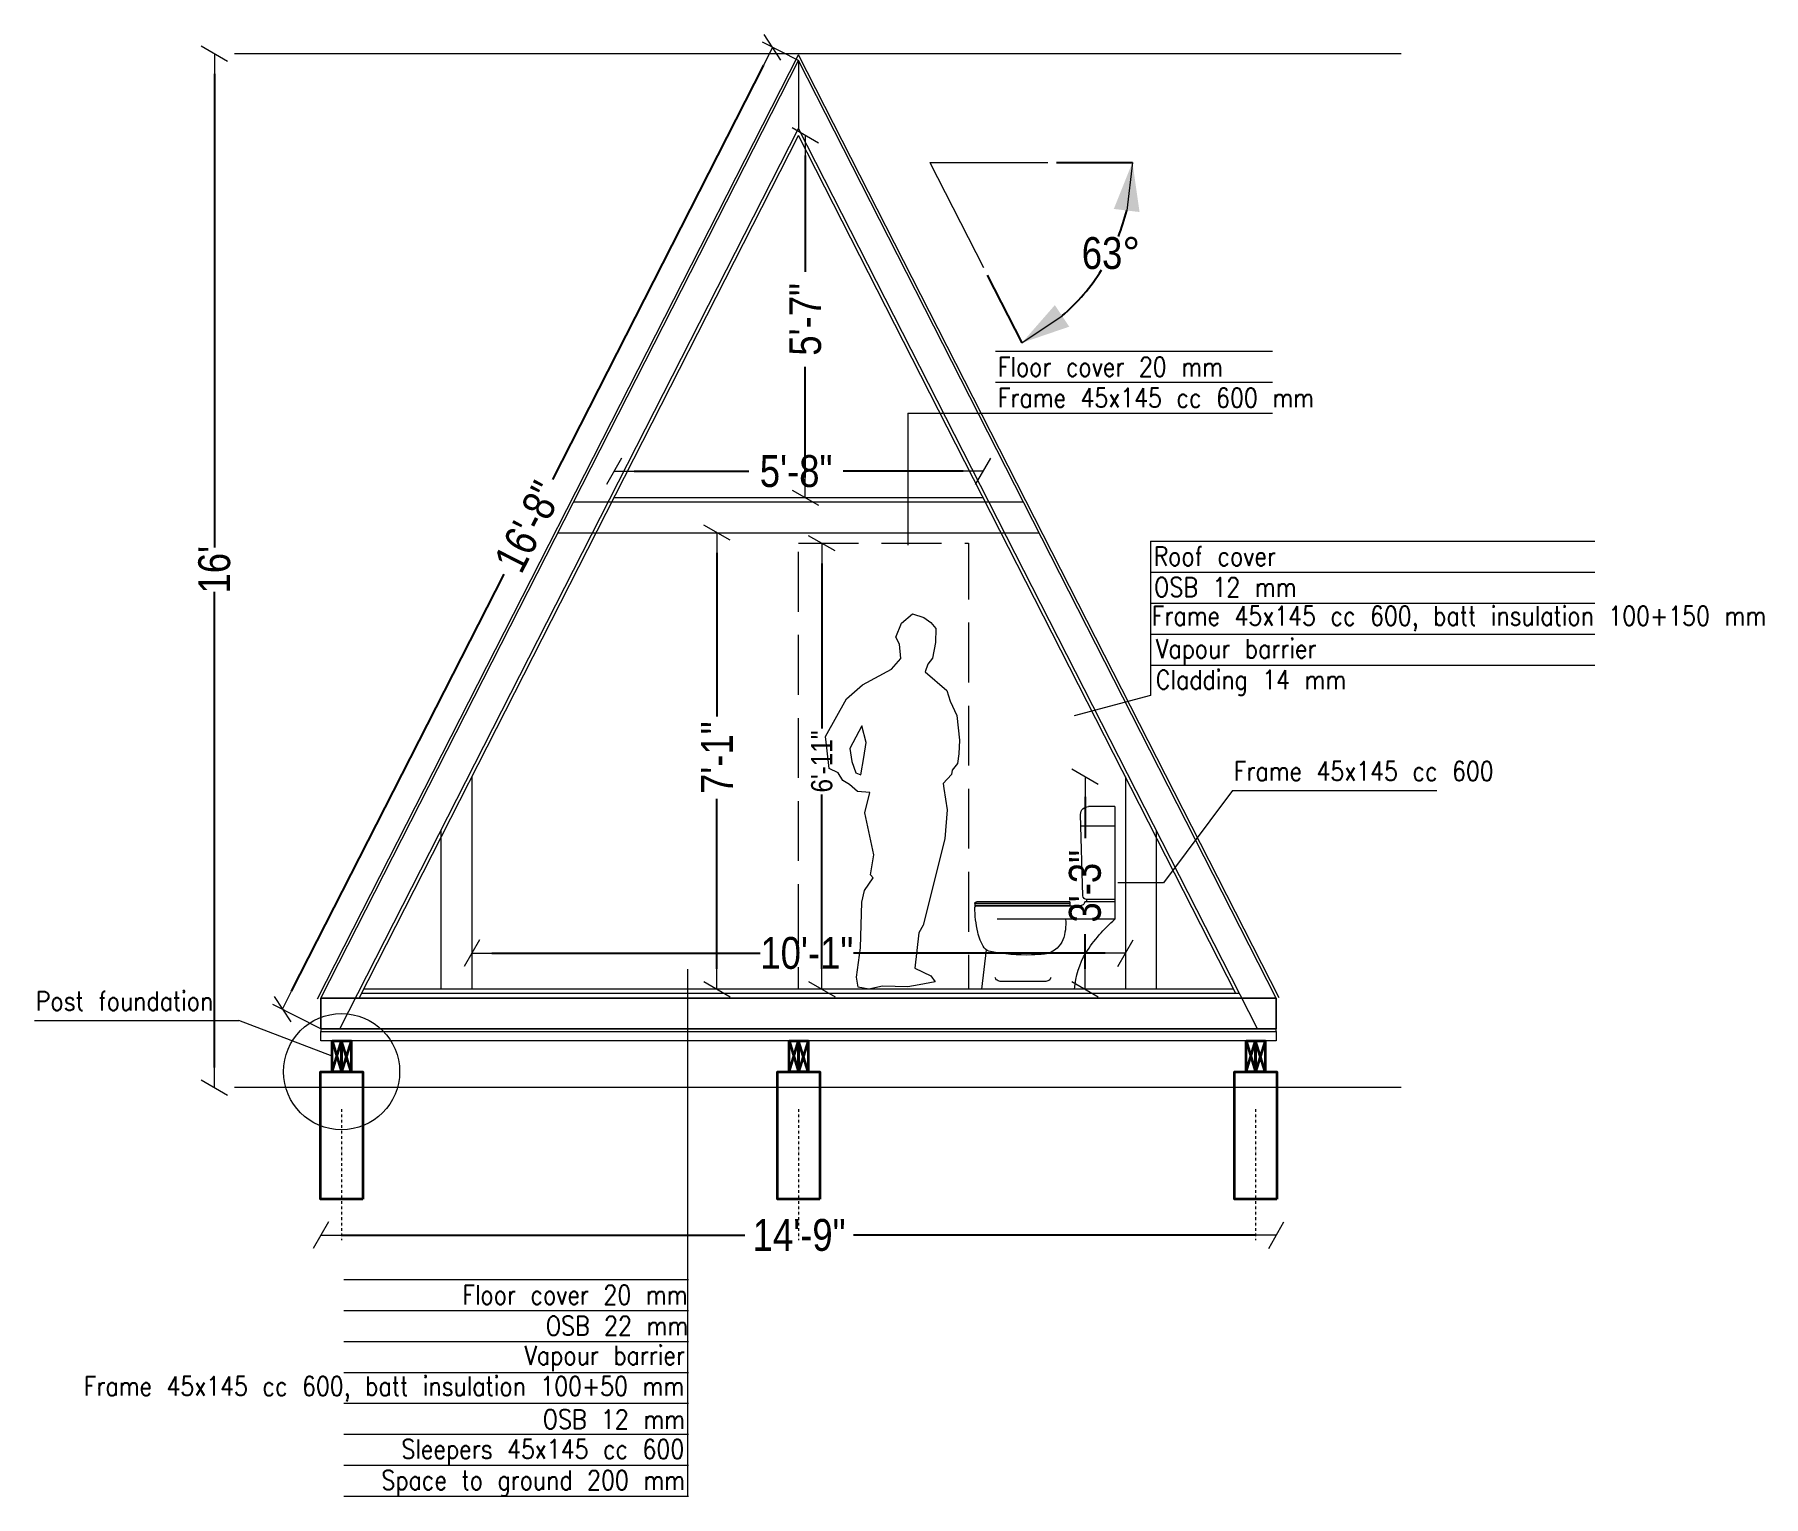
# Model space of a CAD drawing. Header units: millimetres. Extents: x -441769 to -416837, y 102511 to 137331.
# Drawn here: x -441769 to -433626, y 118855 to 125741 of the extents above; entities that cross this region are included whole.
import ezdxf

# ---------------------------------------------------------------- set-up
doc = ezdxf.new("R2010")
doc.units = ezdxf.units.MM
doc.header["$MEASUREMENT"] = 0
doc.linetypes.add('DASHDOT', pattern=[25.4, 12.7, -6.35, 0, -6.35])
doc.linetypes.add('Hidden Line', pattern=[391.222223, 282.222223, -109])
for name, color, linetype, lineweight in [('2D Drafting - General_Pen_No__1', 7, 'Continuous', 13), ('2D Drafting - General_Pen_No__101', 252, 'Continuous', 13), ('2D Drafting - General_Pen_No__6', 5, 'Continuous', 35), ('A-raam_Pen_No__1', 7, 'Continuous', 13), ('dim_Pen_No__1', 7, 'Continuous', 13), ('Interior - Furniture _Pen_No__1', 7, 'Continuous', 13), ('Interior - Furniture _Pen_No__2', 8, 'Continuous', 15), ('TEKST_Pen_No__1', 7, 'Continuous', 13), ('TEKST_Pen_No__7', 7, 'Continuous', 35), ('teljed_Pen_No__1', 7, 'Continuous', 13)]:
    doc.layers.add(name, color=color, linetype=linetype, lineweight=lineweight)
doc.layers.add('Dimensioning - General', color=7, linetype='Continuous')
doc.layers.add('Interior - Furniture', color=7, linetype='Continuous')
doc.styles.add('GENERATED_STYLE_2', font='techl___.ttf')
doc.dimstyles.new('GENERATED_STYLE__1', dxfattribs={"dimtxt": 150, "dimasz": 95, "dimexe": 0.18, "dimexo": 0.0625, "dimgap": 0.09, "dimtad": 0, "dimdec": 0, "dimlfac": 0.03937, "dimzin": 0, "dimdsep": 46, "dimlunit": 4, "dimtxsty": 'GENERATED_STYLE_2', "dimblk": 'ARROWHEAD_2', "dimblk1": 'ARROWHEAD_2', "dimblk2": 'ARROWHEAD_2', "dimcen": 0.09, "dimse1": 1, "dimse2": 1, "dimclrd": 7, "dimclre": 7, "dimclrt": 7, "dimadec": 0, "dimazin": 0, "dimtfac": 1, "dimtdec": 4, "dimtmove": 0, "dimatfit": 3, "dimfxl": 1, "dimtolj": 1, "dimtzin": 0, "dimarcsym": 0})
doc.dimstyles.new('GENERATED_STYLE__2', dxfattribs={"dimtxt": 150, "dimasz": 95, "dimexe": 0.18, "dimexo": 0.0625, "dimgap": 0.09, "dimtad": 0, "dimtih": 1, "dimtoh": 1, "dimdec": 0, "dimlfac": 0.03937, "dimzin": 0, "dimdsep": 46, "dimlunit": 4, "dimtxsty": 'GENERATED_STYLE_2', "dimblk": 'ARROWHEAD_2', "dimblk1": 'ARROWHEAD_2', "dimblk2": 'ARROWHEAD_2', "dimcen": 0.09, "dimse1": 1, "dimse2": 1, "dimclrd": 7, "dimclre": 7, "dimclrt": 7, "dimadec": 0, "dimazin": 0, "dimtfac": 1, "dimtdec": 4, "dimtmove": 0, "dimatfit": 3, "dimfxl": 1, "dimtolj": 1, "dimtzin": 0, "dimarcsym": 0})
doc.dimstyles.new('GENERATED_STYLE__3', dxfattribs={"dimtxt": 100, "dimasz": 95, "dimexe": 0.18, "dimexo": 0.0625, "dimgap": 0.09, "dimtad": 0, "dimdec": 0, "dimlfac": 0.03937, "dimzin": 0, "dimdsep": 46, "dimlunit": 4, "dimtxsty": 'GENERATED_STYLE_2', "dimblk": 'ARROWHEAD_2', "dimblk1": 'ARROWHEAD_2', "dimblk2": 'ARROWHEAD_2', "dimcen": 0.09, "dimse1": 1, "dimse2": 1, "dimclrd": 7, "dimclre": 7, "dimclrt": 7, "dimadec": 0, "dimazin": 0, "dimtfac": 1, "dimtdec": 4, "dimtmove": 0, "dimatfit": 3, "dimfxl": 1, "dimtolj": 1, "dimtzin": 0, "dimarcsym": 0})
doc.dimstyles.new('GENERATED_STYLE__5', dxfattribs={"dimtxt": 150, "dimasz": 228, "dimexe": 0.18, "dimexo": 40, "dimgap": 0.09, "dimtad": 1, "dimtih": 1, "dimtoh": 1, "dimdec": 0, "dimzin": 0, "dimdsep": 46, "dimtxsty": 'GENERATED_STYLE_2', "dimblk": 'ARROWHEAD_5', "dimblk1": 'ARROWHEAD_5', "dimblk2": 'ARROWHEAD_5', "dimcen": 0.09, "dimclrd": 7, "dimclre": 7, "dimclrt": 7, "dimadec": 0, "dimazin": 0, "dimtfac": 1, "dimtdec": 4, "dimtmove": 0, "dimatfit": 3, "dimfxl": 1, "dimtolj": 1, "dimtzin": 0, "dimarcsym": 0})

# ---------------------------------------------------------------- blocks, each defined once
blk = doc.blocks.new('WC Symbol 21')
at = {"layer": 'Interior - Furniture _Pen_No__2', "color": 8, "linetype": 'Continuous', "lineweight": 15}
for p, q in [((0, 860), (124.7, 860)), ((0, 860), (0, 329.5)), ((150.6, 438.7), (161.2, 823.1)), ((0, 768), (160.7, 768)), ((0, 422.7), (133.3, 422.7)), ((0, 411.7), (142, 411.7)), ((133.3, 422.7), (133.3, 411.9)), ((142, 411.7), (142.5, 407.7)), ((142.5, 407.7), (144, 403.9)), ((212.5, 411.7), (651.5, 411.7)), ((212.5, 411.7), (212.5, 391.2)), ((0, 329.5), (554.8, 329.5)), ((144, 403.9), (146.4, 400.3)), ((146.4, 400.3), (149.7, 397.2)), ((149.7, 397.2), (153.7, 394.7)), ((153.7, 394.7), (158.3, 392.8)), ((158.3, 392.8), (163.2, 391.6)), ((163.2, 391.6), (168.4, 391.2)), ((168.4, 391.2), (655.2, 391.2)), ((212.5, 403.1), (660, 403.1)), ((212.5, 394.4), (660, 394.4)), ((660, 403.1), (660, 394.4)), ((660, 394.4), (660, 386.3)), ((627.1, 0), (604.9, 184.2)), ((302.1, 54.6), (302.6, 50.9)), ((302.6, 50.9), (304.3, 47.4)), ((304.3, 47.4), (306.9, 44.1)), ((306.9, 44.1), (310.5, 41.2)), ((310.5, 41.2), (314.9, 38.9)), ((314.9, 38.9), (319.9, 37.1)), ((319.9, 37.1), (325.4, 36.1)), ((325.4, 36.1), (331, 35.7)), ((331, 35.7), (538.4, 35.7)), ((538.4, 35.7), (540, 36.2)), ((540, 36.2), (545.4, 37.3)), ((545.4, 37.3), (550.3, 39)), ((550.3, 39), (554.7, 41.4)), ((554.7, 41.4), (558.3, 44.3)), ((558.3, 44.3), (560.9, 47.6)), ((560.9, 47.6), (562.6, 51.1)), ((562.6, 51.1), (563.1, 54.8)), ((189.6, 0), (627.1, 0))]:
    blk.add_line(p, q, dxfattribs=at)
for centre, major_axis, start_param, end_param in [((124.7, 823.1), (0, 36.9), 4.712389, 6.283185), ((133.3, 440.4), (0, 17.6), 3.141593, 4.616785), ((651.5, 403.1), (0, 8.65), 4.712389, 6.283185), ((-517.6, -265.6), (0, 792.6), 5.295867, 5.561687), ((462.5, 311), (0, 234), 1.491435, 1.917408), ((52.7, 399.7), (0, 614.3), 4.497057, 4.690612), ((655.2, 386.3), (0, 4.89), 4.712389, 6.283185), ((441.6, 311.7), (0, 211.3), 4.123239, 4.506283), ((-192.9, -27.7), (0, 387.8), 4.783761, 5.250459), ((358.2, 284.1), (0, 126), 2.001074, 2.373142), ((345, 273.8), (0, 109.4), 2.396082, 3.021612), ((417.5, 1002), (0, 841.3), 3.038709, 3.111969), ((424.5, 999.6), (0, 839.1), 3.103446, 3.336927), ((579.3, 221.6), (0, 45.5), 3.279776, 4.069721)]:
    blk.add_ellipse(centre, major_axis=major_axis, ratio=0.988714, start_param=start_param, end_param=end_param, dxfattribs=at)
blk = doc.blocks.new('Standing Man Contour 01 21')
at = {"layer": 'Interior - Furniture _Pen_No__1', "color": 7, "linetype": 'Continuous', "lineweight": 13}
for p, q in [((-293, 1727.2), (-316.3, 1699)), ((-259.7, 1750.8), (-293, 1727.2)), ((-205.2, 1768.3), (-259.7, 1750.8)), ((-153.7, 1723.7), (-205.2, 1768.3)), ((-126.9, 1657.2), (-153.7, 1723.7)), ((-316.3, 1699), (-315, 1632.5)), ((-315, 1632.5), (-300.6, 1559)), ((-144.1, 1624.2), (-126.9, 1657.2)), ((-300.6, 1559), (-277.9, 1530.9)), ((-151.6, 1557.7), (-144.1, 1624.2)), ((-106.4, 1506.9), (-151.6, 1557.7)), ((-266.2, 1494.5), (-367.1, 1406)), ((-277.9, 1530.9), (-266.2, 1494.5)), ((28.8, 1432.8), (-106.4, 1506.9)), ((-367.1, 1406), (-383.6, 1356.6)), ((104.3, 1366.9), (28.8, 1432.8)), ((-383.6, 1356.6), (-414.4, 1288.7)), ((203.1, 1189.9), (104.3, 1366.9)), ((-414.4, 1288.7), (-426.8, 1172)), ((13, 1161), (32.9, 1240)), ((32.9, 1240), (89.2, 1132.9)), ((-426.8, 1172), (-424.8, 1107.5)), ((22.6, 1091.1), (13, 1161)), ((191.4, 1081.4), (203.1, 1189.9)), ((-424.8, 1107.5), (-418, 1063.1)), ((-418, 1063.1), (-393.3, 1031.4)), ((37.7, 1008.7), (22.6, 1091.1)), ((80.3, 1072.5), (60.4, 1018.3)), ((89.2, 1132.9), (80.3, 1072.5)), ((187.3, 1038.9), (191.4, 1081.4)), ((-393.3, 1031.4), (-389.8, 1010.2)), ((-389.8, 1010.2), (-350, 967.9)), ((60.4, 1018.3), (37.7, 1008.7)), ((90.6, 964.1), (121.5, 981.9)), ((121.5, 981.9), (143.8, 1018)), ((143.8, 1018), (187.3, 1038.9)), ((-354.1, 944.2), (-369.9, 844.7)), ((-350, 967.9), (-354.1, 944.2)), ((-5.5, 925.7), (53.5, 931.2)), ((17.8, 831), (-5.5, 925.7)), ((53.5, 931.2), (90.6, 964.1)), ((-369.9, 844.7), (-358.2, 708.2)), ((-23.1, 633), (17.8, 831)), ((-358.2, 708.2), (-256, 301.9)), ((-8.2, 538), (-23.1, 633)), ((-21.3, 524.3), (-8.2, 538)), ((20.6, 464.6), (-21.3, 524.3)), ((32.9, 409.7), (20.6, 464.6)), ((39.1, 194.2), (32.9, 409.7)), ((-256, 301.9), (-236.1, 265.6)), ((-236.1, 265.6), (-217.5, 98.1)), ((58.3, 56.3), (39.1, 194.2)), ((-217.5, 98.1), (-293, 63.1)), ((-293, 63.1), (-312.9, 34.3)), ((-312.9, 34.3), (-236.7, 19.9)), ((-236.7, 19.9), (-184.6, 10.3)), ((-184.6, 10.3), (-64.5, 13)), ((-64.5, 13), (0, 0)), ((0, 0), (50.1, 8.9)), ((50.1, 8.9), (58.3, 56.3))]:
    blk.add_line(p, q, dxfattribs=at)
blk = doc.blocks.new('ARROWHEAD_2')
at = {"color": 0, "linetype": 'Continuous', "lineweight": 0}
for p, q in [((0, 0), (-1, 0)), ((-0.378, -0.655), (0.378, 0.655))]:
    blk.add_line(p, q, dxfattribs=at)
blk = doc.blocks.new('*D129')
at = {"layer": 'Defpoints', "color": 0, "linetype": 'Continuous', "transparency": 16777216}
for p in [(-438554.9, 123394.9), (-437037.2, 123394.9), (-436630.9, 121244.9)]:
    blk.add_point(p, dxfattribs=at)
at = {"layer": 'Dimensioning - General', "color": 7, "linetype": 'Continuous', "lineweight": -2, "transparency": 16777216}
for p, q in [((-438554.9, 123299.9), (-438554.9, 122529.3)), ((-438554.9, 121339.9), (-438554.9, 122140.7))]:
    blk.add_line(p, q, dxfattribs=at)
at = {"layer": 'Dimensioning - General', "color": 7, "linetype": 'Continuous', "lineweight": -2, "transparency": 16777216, "xscale": 95, "yscale": 95, "zscale": 95}
for p, rotation in [((-438554.9, 123394.9), 90), ((-438554.9, 121244.9), 270)]:
    blk.add_blockref('ARROWHEAD_2', p, dxfattribs=dict(at, rotation=rotation))
at = {"layer": 'Dimensioning - General', "color": 7, "linetype": 'Continuous', "lineweight": 13, "transparency": 16777216, "insert": (-438554.9, 122335), "char_height": 150, "attachment_point": 5, "rotation": 90, "style": 'GENERATED_STYLE_2'}
blk.add_mtext('\\A1;7\'-1"', dxfattribs=at)
blk = doc.blocks.new('*D130')
at = {"layer": 'Defpoints', "color": 0, "linetype": 'Continuous', "transparency": 16777216}
for p in [(-438170.4, 125266.3), (-438138.7, 125266.3), (-439039.8, 123559.9)]:
    blk.add_point(p, dxfattribs=at)
at = {"layer": 'Dimensioning - General', "color": 7, "linetype": 'Continuous', "lineweight": -2, "transparency": 16777216}
for p, q in [((-438138.7, 125171.3), (-438138.7, 124623)), ((-438138.7, 123654.9), (-438138.7, 124176.7))]:
    blk.add_line(p, q, dxfattribs=at)
at = {"layer": 'Dimensioning - General', "color": 7, "linetype": 'Continuous', "lineweight": -2, "transparency": 16777216, "xscale": 95, "yscale": 95, "zscale": 95}
for p, rotation in [((-438138.7, 125266.3), 90), ((-438138.7, 123559.9), 270)]:
    blk.add_blockref('ARROWHEAD_2', p, dxfattribs=dict(at, rotation=rotation))
at = {"layer": 'Dimensioning - General', "color": 7, "linetype": 'Continuous', "lineweight": 13, "transparency": 16777216, "insert": (-438138.7, 124399.8), "char_height": 150, "attachment_point": 5, "rotation": 90, "style": 'GENERATED_STYLE_2'}
blk.add_mtext('\\A1;5\'-7"', dxfattribs=at)
blk = doc.blocks.new('*D131')
at = {"layer": 'Defpoints', "color": 0, "linetype": 'Continuous', "transparency": 16777216}
for p in [(-440921.8, 125651), (-440826.8, 125651), (-440826.8, 120781)]:
    blk.add_point(p, dxfattribs=at)
at = {"layer": 'Dimensioning - General', "color": 7, "linetype": 'Continuous', "lineweight": -2, "transparency": 16777216}
for p, q in [((-440921.8, 125556), (-440921.8, 123324.5)), ((-440921.8, 120876), (-440921.8, 123116.6))]:
    blk.add_line(p, q, dxfattribs=at)
at = {"layer": 'Dimensioning - General', "color": 7, "linetype": 'Continuous', "lineweight": -2, "transparency": 16777216, "xscale": 95, "yscale": 95, "zscale": 95}
for p, rotation in [((-440921.8, 125651), 90), ((-440921.8, 120781), 270)]:
    blk.add_blockref('ARROWHEAD_2', p, dxfattribs=dict(at, rotation=rotation))
at = {"layer": 'Dimensioning - General', "color": 7, "linetype": 'Continuous', "lineweight": 13, "transparency": 16777216, "insert": (-440921.8, 123220.5), "char_height": 150, "attachment_point": 5, "rotation": 90, "style": 'GENERATED_STYLE_2'}
blk.add_mtext("\\A1;16'", dxfattribs=at)
blk = doc.blocks.new('*D132')
at = {"layer": 'Defpoints', "color": 0, "linetype": 'Continuous', "transparency": 16777216}
for p in [(-436821.2, 122244.9), (-436630.9, 122244.9), (-436630.9, 121244.9)]:
    blk.add_point(p, dxfattribs=at)
at = {"layer": 'Dimensioning - General', "color": 7, "linetype": 'Continuous', "lineweight": -2, "transparency": 16777216}
for p, q in [((-436821.2, 122149.9), (-436821.2, 121955.5)), ((-436821.2, 121339.9), (-436821.2, 121503.4))]:
    blk.add_line(p, q, dxfattribs=at)
at = {"layer": 'Dimensioning - General', "color": 7, "linetype": 'Continuous', "lineweight": -2, "transparency": 16777216, "xscale": 95, "yscale": 95, "zscale": 95}
for p, rotation in [((-436821.2, 122244.9), 90), ((-436821.2, 121244.9), 270)]:
    blk.add_blockref('ARROWHEAD_2', p, dxfattribs=dict(at, rotation=rotation))
at = {"layer": 'Dimensioning - General', "color": 7, "linetype": 'Continuous', "lineweight": 13, "transparency": 16777216, "insert": (-436821.2, 121729.4), "char_height": 150, "attachment_point": 5, "rotation": 90, "style": 'GENERATED_STYLE_2'}
blk.add_mtext('\\A1;3\'-3"', dxfattribs=at)
blk = doc.blocks.new('*D133')
at = {"layer": 'Defpoints', "color": 0, "linetype": 'Continuous', "transparency": 16777216}
for p in [(-437300.9, 123684.2), (-439039.8, 123559.9), (-437300.9, 123559.9)]:
    blk.add_point(p, dxfattribs=at)
at = {"layer": 'Dimensioning - General', "color": 7, "linetype": 'Continuous', "lineweight": -2, "transparency": 16777216}
for p, q in [((-438944.8, 123684.2), (-438404.2, 123684.2)), ((-437395.9, 123684.2), (-437960.2, 123684.2))]:
    blk.add_line(p, q, dxfattribs=at)
at = {"layer": 'Dimensioning - General', "color": 7, "linetype": 'Continuous', "lineweight": -2, "transparency": 16777216, "xscale": 95, "yscale": 95, "zscale": 95, "rotation": 180}
blk.add_blockref('ARROWHEAD_2', (-439039.8, 123684.2), dxfattribs=at)
at = {"layer": 'Dimensioning - General', "color": 7, "linetype": 'Continuous', "lineweight": -2, "transparency": 16777216, "xscale": 95, "yscale": 95, "zscale": 95}
blk.add_blockref('ARROWHEAD_2', (-437300.9, 123684.2), dxfattribs=at)
at = {"layer": 'Dimensioning - General', "color": 7, "linetype": 'Continuous', "lineweight": 13, "transparency": 16777216, "insert": (-438182.2, 123684.2), "char_height": 150, "attachment_point": 5, "style": 'GENERATED_STYLE_2'}
blk.add_mtext('\\A1;5\'-8"', dxfattribs=at)
blk = doc.blocks.new('*D134')
at = {"layer": 'Defpoints', "color": 0, "linetype": 'Continuous', "transparency": 16777216}
for p in [(-438060.8, 123344.9), (-437370.4, 123344.9), (-437370.4, 121244.9)]:
    blk.add_point(p, dxfattribs=at)
at = {"layer": 'Dimensioning - General', "color": 7, "linetype": 'Continuous', "lineweight": -2, "transparency": 16777216}
for p, q in [((-438060.8, 123249.9), (-438060.8, 122473)), ((-438060.8, 121339.9), (-438060.8, 122160.8))]:
    blk.add_line(p, q, dxfattribs=at)
at = {"layer": 'Dimensioning - General', "color": 7, "linetype": 'Continuous', "lineweight": -2, "transparency": 16777216, "xscale": 95, "yscale": 95, "zscale": 95}
for p, rotation in [((-438060.8, 123344.9), 90), ((-438060.8, 121244.9), 270)]:
    blk.add_blockref('ARROWHEAD_2', p, dxfattribs=dict(at, rotation=rotation))
at = {"layer": 'Dimensioning - General', "color": 7, "linetype": 'Continuous', "lineweight": 13, "transparency": 16777216, "insert": (-438060.8, 122316.9), "char_height": 100, "attachment_point": 5, "rotation": 90, "style": 'GENERATED_STYLE_2'}
blk.add_mtext('\\A1;6\'-11"', dxfattribs=at)
blk = doc.blocks.new('*D135')
at = {"layer": 'Defpoints', "color": 0, "linetype": 'Continuous', "transparency": 16777216}
for p in [(-440420.4, 121045.9), (-435920.4, 121045.9), (-435920.4, 120085.8)]:
    blk.add_point(p, dxfattribs=at)
at = {"layer": 'Dimensioning - General', "color": 7, "linetype": 'Continuous', "lineweight": -2, "transparency": 16777216}
for p, q in [((-440325.4, 120085.8), (-438424, 120085.8)), ((-436015.4, 120085.8), (-437911.8, 120085.8))]:
    blk.add_line(p, q, dxfattribs=at)
at = {"layer": 'Dimensioning - General', "color": 7, "linetype": 'Continuous', "lineweight": -2, "transparency": 16777216, "xscale": 95, "yscale": 95, "zscale": 95, "rotation": 180}
blk.add_blockref('ARROWHEAD_2', (-440420.4, 120085.8), dxfattribs=at)
at = {"layer": 'Dimensioning - General', "color": 7, "linetype": 'Continuous', "lineweight": -2, "transparency": 16777216, "xscale": 95, "yscale": 95, "zscale": 95}
blk.add_blockref('ARROWHEAD_2', (-435920.4, 120085.8), dxfattribs=at)
at = {"layer": 'Dimensioning - General', "color": 7, "linetype": 'Continuous', "lineweight": 13, "transparency": 16777216, "insert": (-438167.9, 120085.8), "char_height": 150, "attachment_point": 5, "style": 'GENERATED_STYLE_2'}
blk.add_mtext('\\A1;14\'-9"', dxfattribs=at)
blk = doc.blocks.new('*D136')
at = {"layer": 'Defpoints', "color": 0, "linetype": 'Continuous', "transparency": 16777216}
for p in [(-438340.1, 125705.3), (-438292.8, 125681.2), (-440646.3, 121173)]:
    blk.add_point(p, dxfattribs=at)
at = {"layer": 'Dimensioning - General', "color": 7, "linetype": 'Continuous', "lineweight": -2, "transparency": 16777216}
for p, q in [((-438335.9, 125596.5), (-439329.7, 123646.1)), ((-440558.3, 121234.8), (-439557.1, 123199.9))]:
    blk.add_line(p, q, dxfattribs=at)
at = {"layer": 'Dimensioning - General', "color": 7, "linetype": 'Continuous', "lineweight": -2, "transparency": 16777216, "xscale": 95, "yscale": 95, "zscale": 95}
for p, rotation in [((-438292.8, 125681.2), 63.00000000002441), ((-440601.5, 121150.2), 243.0000000000244)]:
    blk.add_blockref('ARROWHEAD_2', p, dxfattribs=dict(at, rotation=rotation))
at = {"layer": 'Dimensioning - General', "color": 7, "linetype": 'Continuous', "lineweight": 13, "transparency": 16777216, "insert": (-439443.4, 123423), "char_height": 150, "attachment_point": 5, "rotation": 63, "style": 'GENERATED_STYLE_2'}
blk.add_mtext('\\A1;16\'-8"', dxfattribs=at)
blk = doc.blocks.new('*D137')
at = {"layer": 'Defpoints', "color": 0, "linetype": 'Continuous', "transparency": 16777216}
for p in [(-436630.9, 121414.3), (-439709.9, 121244.9), (-436630.9, 121244.9)]:
    blk.add_point(p, dxfattribs=at)
at = {"layer": 'Dimensioning - General', "color": 7, "linetype": 'Continuous', "lineweight": -2, "transparency": 16777216}
for p, q in [((-439614.9, 121414.3), (-438350.8, 121414.3)), ((-436725.9, 121414.3), (-437912.3, 121414.3))]:
    blk.add_line(p, q, dxfattribs=at)
at = {"layer": 'Dimensioning - General', "color": 7, "linetype": 'Continuous', "lineweight": -2, "transparency": 16777216, "xscale": 95, "yscale": 95, "zscale": 95, "rotation": 180}
blk.add_blockref('ARROWHEAD_2', (-439709.9, 121414.3), dxfattribs=at)
at = {"layer": 'Dimensioning - General', "color": 7, "linetype": 'Continuous', "lineweight": -2, "transparency": 16777216, "xscale": 95, "yscale": 95, "zscale": 95}
blk.add_blockref('ARROWHEAD_2', (-436630.9, 121414.3), dxfattribs=at)
at = {"layer": 'Dimensioning - General', "color": 7, "linetype": 'Continuous', "lineweight": 13, "transparency": 16777216, "insert": (-438131.6, 121414.3), "char_height": 150, "attachment_point": 5, "style": 'GENERATED_STYLE_2'}
blk.add_mtext('\\A1;10\'-1"', dxfattribs=at)
blk = doc.blocks.new('ARROWHEAD_5')
at = {"linetype": 'Continuous', "lineweight": 0}
blk.add_hatch(color=0, dxfattribs=at).paths.add_polyline_path([(-1, 0.2679), (0, 0), (-1, -0.2679)])
at = {"color": 0, "linetype": 'Continuous', "lineweight": 0}
blk.add_line((0, 0), (-1, 0), dxfattribs=at)
blk = doc.blocks.new('*D160')
at = {"layer": 'Defpoints', "color": 0, "linetype": 'Continuous', "transparency": 16777216}
for p in [(-437552, 125139.1), (-436996.4, 125139.1), (-437299.8, 124644.1), (-436843, 124500.7)]:
    blk.add_point(p, dxfattribs=at)
at = {"layer": 'Dimensioning - General', "color": 7, "linetype": 'Continuous', "lineweight": -2, "transparency": 16777216}
for p, q in [((-436956.4, 125139.1), (-436597.8, 125139.1)), ((-437281.6, 124608.4), (-437118.8, 124288.9))]:
    blk.add_line(p, q, dxfattribs=at)
for start, end in [(338.51423, 346.27361), (310.72639, 327.95461)]:
    blk.add_arc((-437552, 125139.1), 954, start, end, dxfattribs=at)
at = {"layer": 'Dimensioning - General', "color": 7, "linetype": 'Continuous', "lineweight": -2, "transparency": 16777216, "xscale": 228, "yscale": 228, "zscale": 228}
for p, rotation in [((-436598, 125139.1), 83.1368026645822), ((-437118.9, 124289.1), 213.8631973354174)]:
    blk.add_blockref('ARROWHEAD_5', p, dxfattribs=dict(at, rotation=rotation))
at = {"layer": 'Dimensioning - General', "color": 7, "linetype": 'Continuous', "lineweight": 13, "transparency": 16777216, "insert": (-436699.3, 124711.3), "char_height": 150, "attachment_point": 5, "style": 'GENERATED_STYLE_2'}
blk.add_mtext('\\A1;63°', dxfattribs=at)

msp = doc.modelspace()

# ---------------------------------------------------------------- linework, layer by layer
at = {"layer": '2D Drafting - General_Pen_No__1', "color": 7, "linetype": 'Continuous', "lineweight": 13}
for p, q in [((-435332.5, 125651), (-440826.8, 125651)), ((-440436.1, 121198.4), (-438170.4, 125645.2)), ((-438170.4, 125618.8), (-438340.1, 125705.3)), ((-435906.9, 121203), (-438170.4, 125645.2)), ((-440420.4, 121202.9), (-438170.4, 125618.8)), ((-435920.4, 121202.9), (-438170.4, 125618.8)), ((-438170.4, 125618.8), (-438170.4, 125299.4)), ((-440331.5, 121057.9), (-438170.4, 125299.4)), ((-440240.8, 121202.9), (-438170.4, 125266.3)), ((-436009.2, 121057.9), (-438170.4, 125299.4)), ((-436111.1, 121224.9), (-438170.4, 125266.3)), ((-437552, 125139.1), (-436996.4, 125139.1)), ((-437552, 125139.1), (-437299.8, 124644.1)), ((-439709.9, 122244.9), (-439709.9, 121244.9)), ((-436630.9, 122244.9), (-436630.9, 121244.9)), ((-439854.9, 121993.4), (-439854.9, 121244.9)), ((-436485.9, 121993.4), (-436485.9, 121244.9)), ((-438693.7, 121338.8), (-438693.7, 118855)), ((-436121.3, 121244.9), (-440219.4, 121244.9)), ((-440420.4, 121057.9), (-440646.3, 121173)), ((-436094.3, 121224.9), (-440229.6, 121224.9)), ((-435332.5, 120781), (-440826.8, 120781))]:
    msp.add_line(p, q, dxfattribs=at)
at = {"layer": '2D Drafting - General_Pen_No__1', "color": 7, "linetype": 'Hidden Line', "lineweight": 13, "flags": 128}
msp.add_lwpolyline([(-438170.4, 123344.9), (-437370.4, 123344.9), (-437370.4, 121244.9), (-438170.4, 121244.9)], close=True, dxfattribs=at)
at = {"layer": '2D Drafting - General_Pen_No__1', "color": 7, "linetype": 'Continuous', "lineweight": 13, "flags": 128}
for points in [[(-440420.4, 121202.9), (-435920.4, 121202.9), (-435920.4, 121057.9), (-440420.4, 121057.9)], [(-440420.4, 121057.9), (-435920.4, 121057.9), (-435920.4, 121202.9), (-440420.4, 121202.9)], [(-440420.4, 121045.9), (-435920.4, 121045.9), (-435920.4, 121057.9), (-440420.4, 121057.9)], [(-440420.4, 121045.9), (-435920.4, 121045.9), (-435920.4, 121000.9), (-440420.4, 121000.9)]]:
    msp.add_lwpolyline(points, close=True, dxfattribs=at)
at = {"layer": '2D Drafting - General_Pen_No__101', "color": 252, "linetype": 'Continuous', "lineweight": 13}
msp.add_circle((-440322.9, 120855.9), 273.5, dxfattribs=at)
at = {"layer": '2D Drafting - General_Pen_No__6', "color": 5, "linetype": 'Continuous', "lineweight": 35}
for p, q in [((-440367.9, 120855.9), (-440322.9, 121000.9)), ((-440367.9, 121000.9), (-440322.9, 120855.9)), ((-440277.9, 120855.9), (-440322.9, 121000.9)), ((-440277.9, 121000.9), (-440322.9, 120855.9)), ((-438215.4, 120855.9), (-438170.4, 121000.9)), ((-438215.4, 121000.9), (-438170.4, 120855.9)), ((-438125.4, 120855.9), (-438170.4, 121000.9)), ((-438125.4, 121000.9), (-438170.4, 120855.9)), ((-436062.9, 120855.9), (-436017.9, 121000.9)), ((-436062.9, 121000.9), (-436017.9, 120855.9)), ((-435972.9, 120855.9), (-436017.9, 121000.9)), ((-435972.9, 121000.9), (-436017.9, 120855.9))]:
    msp.add_line(p, q, dxfattribs=at)
at = {"layer": '2D Drafting - General_Pen_No__6', "color": 5, "linetype": 'Continuous', "lineweight": 35, "flags": 128}
for points in [[(-440367.9, 121000.9), (-440322.9, 121000.9), (-440322.9, 120855.9), (-440367.9, 120855.9)], [(-440322.9, 121000.9), (-440277.9, 121000.9), (-440277.9, 120855.9), (-440322.9, 120855.9)], [(-438215.4, 121000.9), (-438170.4, 121000.9), (-438170.4, 120855.9), (-438215.4, 120855.9)], [(-438170.4, 121000.9), (-438125.4, 121000.9), (-438125.4, 120855.9), (-438170.4, 120855.9)], [(-436062.9, 121000.9), (-436017.9, 121000.9), (-436017.9, 120855.9), (-436062.9, 120855.9)], [(-436017.9, 121000.9), (-435972.9, 121000.9), (-435972.9, 120855.9), (-436017.9, 120855.9)], [(-440222.9, 120255.9), (-440422.9, 120255.9), (-440422.9, 120855.9), (-440222.9, 120855.9)], [(-438070.4, 120255.9), (-438270.4, 120255.9), (-438270.4, 120855.9), (-438070.4, 120855.9)], [(-435917.9, 120255.9), (-436117.9, 120255.9), (-436117.9, 120855.9), (-435917.9, 120855.9)]]:
    msp.add_lwpolyline(points, close=True, dxfattribs=at)
at = {"layer": 'A-raam_Pen_No__1', "color": 7, "linetype": 'Continuous', "lineweight": 13}
for p, q in [((-439229.6, 123539.9), (-437111.1, 123539.9)), ((-439039.8, 123559.9), (-437300.9, 123559.9)), ((-439303.5, 123394.9), (-437037.2, 123394.9))]:
    msp.add_line(p, q, dxfattribs=at)
at = {"layer": 'dim_Pen_No__1', "color": 7, "linetype": 'Continuous', "lineweight": 13}
for p, q in [((-436512.6, 122628.4), (-436872, 122531.5)), ((-436452.1, 121746.2), (-436666.4, 121746.2))]:
    msp.add_line(p, q, dxfattribs=at)
at = {"layer": 'TEKST_Pen_No__1', "color": 7, "linetype": 'Continuous', "lineweight": 13}
for p, q in [((-437243.7, 124249.9), (-435938.3, 124249.9)), ((-437243.7, 124104.2), (-435938.3, 124104.2)), ((-437655.6, 123958.4), (-437655.6, 123335.4)), ((-437655.6, 123958.4), (-435938.3, 123958.4)), ((-436512.6, 123354.2), (-436512.6, 122628.4)), ((-436512.6, 123354.2), (-434419.8, 123354.2)), ((-436512.6, 123208.5), (-434419.8, 123208.5)), ((-436512.6, 123062.8), (-434419.8, 123062.8)), ((-436512.6, 122917), (-434419.8, 122917)), ((-436512.6, 122771.3), (-434419.8, 122771.3)), ((-436126.5, 122180.6), (-436452.1, 121746.2)), ((-436126.5, 122180.6), (-435163.9, 122180.6)), ((-441768.9, 121097.4), (-440806.4, 121097.4)), ((-440367.9, 120928.4), (-440806.4, 121097.4)), ((-438688.9, 119875), (-440312.1, 119875)), ((-438688.9, 119729.2), (-440312.1, 119729.2)), ((-438688.9, 119583.5), (-440312.1, 119583.5)), ((-438688.9, 119437.8), (-440312.1, 119437.8)), ((-438688.9, 119292.1), (-440312.1, 119292.1)), ((-438688.9, 119146.4), (-440312.1, 119146.4)), ((-438688.9, 119000.7), (-440312.1, 119000.7)), ((-438688.9, 118855), (-440312.1, 118855))]:
    msp.add_line(p, q, dxfattribs=at)
at = {"layer": 'teljed_Pen_No__1', "color": 7, "linetype": 'DASHDOT', "lineweight": 13}
for p, q in [((-440322.9, 120679.8), (-440322.9, 120061.8)), ((-438170.4, 120679.8), (-438170.4, 120061.8)), ((-436017.9, 120679.8), (-436017.9, 120061.8))]:
    msp.add_line(p, q, dxfattribs=at)

# ---------------------------------------------------------------- block references
at = {"layer": 'Interior - Furniture', "color": 104, "linetype": 'Continuous', "lineweight": 20, "true_color": 0x029e21, "xscale": -1, "zscale": 1000}
for name, p in [('Standing Man Contour 01 21', (-437839.9, 121244.9)), ('WC Symbol 21', (-436680.9, 121244.9))]:
    msp.add_blockref(name, p, dxfattribs=at)

# ---------------------------------------------------------------- texts
at = {"layer": 'TEKST_Pen_No__7', "color": 7, "linetype": 'Continuous', "lineweight": 35, "char_height": 90}
for s, insert, attachment_point in [('\\A1;{\\W0.850000x;\\pql;\\Ftxt.shx;Floor cover 20 mm}', (-437231.9, 124131.3), 7), ('\\A1;{\\W0.850000x;\\pql;\\Ftxt.shx;Frame 45x145 cc 600 mm }', (-437231.9, 123985.6), 7), ('\\A1;{\\W0.850000x;\\pql;\\Ftxt.shx;Roof cover}', (-436498.6, 123239), 7), ('\\A1;{\\W0.850000x;\\pql;\\Ftxt.shx;OSB 12 mm}', (-436496.3, 123093.3), 7), ('\\A1;{\\W0.850000x;\\pql;\\Ftxt.shx;Frame 45x145 cc 600, \\Ftxt.shx;batt insulation 100+150 mm}', (-436506.8, 122930.8), 7), ('\\A1;{\\W0.850000x;\\pql;\\Ftxt.shx;Vapour barrier}', (-436487.9, 122773.8), 7), ('\\A1;{\\W0.850000x;\\pql;\\Ftxt.shx;Cladding 14 mm}', (-436487.9, 122627.5), 7), ('\\A1;{\\W0.850000x;\\pql;\\Ftxt.shx;Frame 45x145 cc 600}', (-436120.6, 122226.9), 7), ('\\A1;{\\W0.850000x;\\pql;\\Ftxt.shx;Post foundation}', (-441763, 121143.8), 7), ('\\A1;{\\W0.850000x;\\pqr;\\Ftxt.shx;Floor cover 20 mm}', (-438693.7, 119759.7), 9), ('\\A1;{\\W0.850000x;\\pqr;\\Ftxt.shx;OSB 22 mm}', (-438690.1, 119614), 9), ('\\A1;{\\W0.850000x;\\pqr;\\Ftxt.shx;Vapour barrier}', (-438705.4, 119444.8), 9), ('\\A1;{\\W0.850000x;\\pqr;\\Ftxt.shx;Frame 45x145 cc 600, \\Ftxt.shx;batt insulation 100+50 mm\\Ftxt.shx; }', (-438708.9, 119302.4), 9), ('\\A1;{\\W0.850000x;\\pqr;\\Ftxt.shx;OSB 12 mm}', (-438705.3, 119173.4), 9), ('\\A1;{\\W0.850000x;\\pqr;\\Ftxt.shx;Sleepers 45x145 cc 600 }', (-438708.9, 119003.2), 9), ('\\A1;{\\W0.850000x;\\pqr;\\Ftxt.shx;Space to ground 200 mm}', (-438705.3, 118856.8), 9)]:
    msp.add_mtext(s, dxfattribs=dict(at, insert=insert, attachment_point=attachment_point))

# ---------------------------------------------------------------- dimensions: what is measured, and where the dimension line sits
at = {"layer": 'Dimensioning - General', "color": 7, "linetype": 'Continuous', "lineweight": 13}
for base, p1, p2, angle, dimstyle, picture, middle, turn in [((-438292.8, 125681.2), (-440646.3, 121173), (-438340.1, 125705.3), 63, 'GENERATED_STYLE__1', '*D136', (-439443.4, 123423), 63), ((-440921.8, 125651), (-440826.8, 120781), (-440826.8, 125651), 90, 'GENERATED_STYLE__1', '*D131', (-440921.8, 123220.5), 90), ((-438138.7, 125266.3), (-439039.8, 123559.9), (-438170.4, 125266.3), 90, 'GENERATED_STYLE__1', '*D130', (-438138.7, 124399.8), 90), ((-438554.9, 123394.9), (-436630.9, 121244.9), (-437037.2, 123394.9), 90, 'GENERATED_STYLE__1', '*D129', (-438554.9, 122335), 90), ((-438060.8, 123344.9), (-437370.4, 121244.9), (-437370.4, 123344.9), 90, 'GENERATED_STYLE__3', '*D134', (-438060.8, 122316.9), 90), ((-436821.2, 122244.9), (-436630.9, 121244.9), (-436630.9, 122244.9), 90, 'GENERATED_STYLE__1', '*D132', (-436821.2, 121729.4), 90)]:
    dim = msp.add_linear_dim(base=base, p1=p1, p2=p2, angle=angle, dimstyle=dimstyle, dxfattribs=at)
    dim.commit()
    dim.dimension.update_dxf_attribs({"geometry": picture, "text_midpoint": middle, "dimtype": 160, "text_rotation": turn})
dim = msp.add_angular_dim_3p(base=(-436843, 124500.7), center=(-437552, 125139.1), p1=(-436996.4, 125139.1), p2=(-437299.8, 124644.1), dimstyle='GENERATED_STYLE__5', dxfattribs=at)
dim.commit()
dim.dimension.update_dxf_attribs({"geometry": '*D160', "text_midpoint": (-436699.3, 124711.3), "dimtype": 165})
for base, p1, p2, picture, middle in [((-437300.9, 123684.2), (-439039.8, 123559.9), (-437300.9, 123559.9), '*D133', (-438182.2, 123684.2)), ((-436630.9, 121414.3), (-439709.9, 121244.9), (-436630.9, 121244.9), '*D137', (-438131.6, 121414.3)), ((-435920.4, 120085.8), (-440420.4, 121045.9), (-435920.4, 121045.9), '*D135', (-438167.9, 120085.8))]:
    dim = msp.add_linear_dim(base=base, p1=p1, p2=p2, dimstyle='GENERATED_STYLE__2', dxfattribs=at)
    dim.commit()
    dim.dimension.update_dxf_attribs({"geometry": picture, "text_midpoint": middle, "dimtype": 160})

doc.saveas('drawing.dxf')
